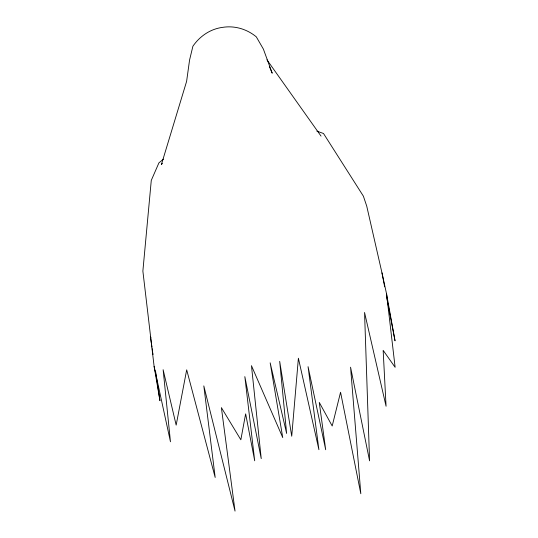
<?xml version="1.0" encoding="UTF-8"?>
<svg xmlns="http://www.w3.org/2000/svg" width="538" height="538" viewBox="0 0 538 538"><rect width="100%" height="100%" fill="white"/><g stroke="black" fill="none" stroke-linecap="round" stroke-linejoin="round"><path stroke-width="0.81" d="M162.442 163.296L161.393 164.601L186.605 81.386L189.564 60.061L192.893 46.248C199.806 36.167 210.358 28.985 222.571 27.364C234.682 25.414 246.855 29.072 256.296 36.833L263.385 49.099L272.208 73.195L269.397 66.557M163.465 159.127L158.925 162.853L151.279 180.398L142.873 271.112L154.11 366.385L159.954 400.716L155.522 371.005M316.848 131.137L323.513 133.498L363.392 196.175L366.734 206.121L381.98 272.874L386.6 294.091L395.04 340.857L386.546 296.626M266.929 59.805L321.025 136.087M150.929 337.871L150.344 336.337L151.945 347.071M154.11 366.385L170.465 441.772L163.128 369.707L176.168 425.141L186.686 369.814L215.18 477.468L203.815 385.901L235.039 511.1L221.38 407.622L240.842 439.781L245.637 413.856L254.709 460.79L244.83 376.62L261.233 458.618L251.461 365.679L282.739 437.569L270.17 362.834L286.633 433.426L279.686 361.361L291.724 436.224L298.395 358.234L318.913 449.687L308.059 366.674L325.698 449.741L319.256 402.384L332.195 425.988L340.561 392.229L360.816 493.729L350.561 367.192L369.579 460.837L364.549 312.477L386.069 406.244L383.157 350.352L395.127 367.313L386.6 294.091M381.98 272.874L384.657 286.801M152.193 348.718L152.563 351.193M152.812 352.847L153.054 354.495"/></g></svg>
